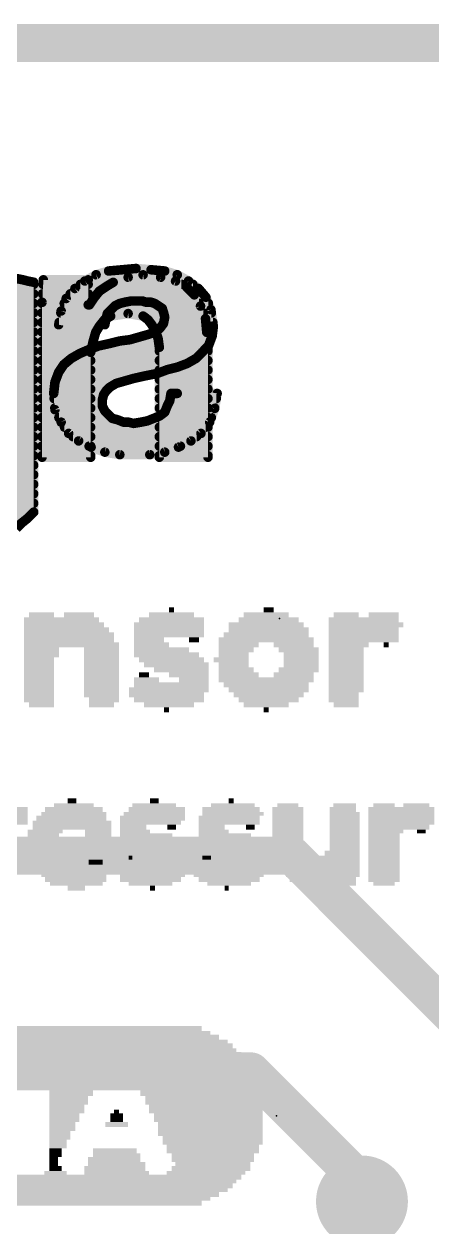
# Model space of a CAD drawing. Extents: x -34 to 73, y -22 to 26.
# Drawn here: x 16.44 to 19.71, y 15.93 to 25.55 of the extents above; entities that cross this region are included whole.
import ezdxf

# ---------------------------------------------------------------- set-up
doc = ezdxf.new("R2010")
doc.units = 0
for name, color, linetype in [('1', 12, 'CONTINUOUS'), ('16', 132, 'CONTINUOUS'), ('18', 110, 'CONTINUOUS'), ('20', 31, 'CONTINUOUS'), ('21', 41, 'CONTINUOUS'), ('22', 40, 'CONTINUOUS'), ('24', 53, 'CONTINUOUS')]:
    doc.layers.add(name, color=color, linetype=linetype)

# ---------------------------------------------------------------- blocks, each defined once
blk = doc.blocks.new('RECT')
blk.add_solid([(-0.5, -0.5), (0.5, -0.5), (-0.5, 0.5), (0.5, 0.5)])
blk = doc.blocks.new('ROUNDV')
at = {"const_width": 0.5}
blk.add_lwpolyline([(0, -0.25, 1), (0, 0.25, 1), (0, -0.25)], format="xyb", dxfattribs=at)

msp = doc.modelspace()

# ---------------------------------------------------------------- linework, layer by layer
at = {"layer": '1', "const_width": 0.3048}
for points in [[(25.4, 25.4), (0, 25.4)], [(19.1516, 14.3963), (19.1516, 16.129)]]:
    msp.add_lwpolyline(points, dxfattribs=at)
at = {"layer": '1', "const_width": 0.1524}
msp.add_lwpolyline([(19.2278, 16.129, 1), (19.0754, 16.129)], format="xyb", dxfattribs=at)
at = {"layer": '16', "const_width": 0.3048}
for points in [[(0, 25.4), (25.4, 25.4)], [(18.5928, 18.8976), (12.1158, 18.8976)], [(20.6375, 16.8529), (18.5928, 18.8976)], [(18.2626, 17.1704), (14.6812, 17.1704)], [(19.1516, 16.2814), (18.2626, 17.1704)], [(19.1516, 16.129), (19.1516, 16.2814)]]:
    msp.add_lwpolyline(points, dxfattribs=at)
at = {"layer": '16', "const_width": 0.1524}
for points in [[(18.6467, 18.9515, 1), (18.5389, 18.8437)], [(18.5928, 18.8214, 1), (18.5928, 18.9738)], [(18.3165, 17.2243, 1), (18.2087, 17.1165)], [(18.2626, 17.0942, 1), (18.2626, 17.2466)], [(19.2278, 16.2814, 1), (19.0754, 16.2814)], [(19.0977, 16.2275, 1), (19.2055, 16.3353)], [(19.0754, 16.129, 1), (19.2278, 16.129)]]:
    msp.add_lwpolyline(points, format="xyb", dxfattribs=at)
at = {"layer": '20', "const_width": 0.2032}
msp.add_lwpolyline([(0, 25.4), (25.4, 25.4)], dxfattribs=at)
at = {"layer": '21', "const_width": 0.0762}
for points in [[(16.5878, 23.3255), (16.5978, 23.5054)], [(16.5958, 23.4696), (16.9578, 23.4696)], [(16.5978, 23.5054), (16.9578, 23.5054)], [(16.9578, 23.5054), (16.9578, 23.3055)], [(17.0478, 23.4154), (17.1078, 23.4555)], [(17.1078, 23.4555), (17.1578, 23.4855)], [(17.1314, 23.4696), (17.7043, 23.4696)], [(17.1578, 23.4855), (17.2778, 23.5255)], [(17.2778, 23.5255), (17.3978, 23.5455)], [(17.3978, 23.5455), (17.5378, 23.5255)], [(17.5378, 23.5255), (17.6578, 23.4955)], [(17.6578, 23.4955), (17.7478, 23.4455)], [(16.5916, 23.3934), (16.9578, 23.3934)], [(16.9678, 23.3055), (17.0078, 23.3655)], [(17.0078, 23.3655), (17.0478, 23.4154)], [(17.0302, 23.3934), (17.7998, 23.3934)], [(17.7478, 23.4455), (17.8078, 23.3855)], [(17.8078, 23.3855), (17.8578, 23.2955)], [(16.5878, 22.0855), (16.5878, 23.3255)], [(16.5878, 23.3172), (16.9578, 23.3172)], [(16.9578, 23.3055), (16.9678, 23.3055)], [(16.9756, 23.3172), (17.8457, 23.3172)], [(17.8578, 23.2955), (17.8978, 23.1955)], [(16.5878, 23.241), (17.8796, 23.241)], [(16.5878, 23.1648), (17.0713, 23.1648)], [(17.0878, 23.1854), (17.0478, 23.1355)], [(17.1378, 23.2155), (17.0878, 23.1854)], [(17.2778, 23.2355), (17.1378, 23.2155)], [(17.3978, 23.2155), (17.2778, 23.2355)], [(17.4378, 23.1854), (17.3978, 23.2155)], [(17.4678, 23.1455), (17.4378, 23.1854)], [(17.4533, 23.1648), (17.9006, 23.1648)], [(17.8978, 23.1955), (17.9078, 23.0855)], [(16.5878, 23.0886), (17.0197, 23.0886)], [(17.0178, 23.0855), (16.9978, 23.0155)], [(17.0478, 23.1355), (17.0178, 23.0855)], [(17.4978, 23.0954), (17.4678, 23.1455)], [(17.5178, 23.0355), (17.4978, 23.0954)], [(17.5001, 23.0886), (17.9075, 23.0886)], [(17.9078, 23.0855), (17.9178, 22.9555)], [(16.5878, 23.0124), (16.9971, 23.0124)], [(16.9978, 23.0155), (16.9778, 22.9255)], [(17.5278, 22.9655), (17.5178, 23.0355)], [(17.5211, 23.0124), (17.9134, 23.0124)], [(16.5878, 22.9362), (16.9802, 22.9362)], [(16.9778, 22.9255), (16.9778, 22.0855)], [(17.5278, 22.0855), (17.5278, 22.9655)], [(17.5278, 22.9362), (17.9178, 22.9362)], [(17.9178, 22.9555), (17.9178, 22.0855)], [(16.5878, 22.86), (16.9778, 22.86)], [(16.5878, 22.7838), (16.9778, 22.7838)], [(17.5278, 22.86), (17.9178, 22.86)], [(17.5278, 22.7838), (17.9178, 22.7838)], [(16.5878, 22.7076), (16.9778, 22.7076)], [(17.5278, 22.7076), (17.9178, 22.7076)], [(16.5878, 22.6314), (16.9778, 22.6314)], [(17.5278, 22.6314), (17.9178, 22.6314)], [(16.5878, 22.5552), (16.9778, 22.5552)], [(17.5278, 22.5552), (17.9178, 22.5552)], [(16.5878, 22.479), (16.9778, 22.479)], [(16.5878, 22.4028), (16.9778, 22.4028)], [(17.5278, 22.479), (17.9178, 22.479)], [(17.5278, 22.4028), (17.9178, 22.4028)], [(16.5878, 22.3266), (16.9778, 22.3266)], [(17.5278, 22.3266), (17.9178, 22.3266)], [(16.5878, 22.2504), (16.9778, 22.2504)], [(17.5278, 22.2504), (17.9178, 22.2504)], [(16.5878, 22.1742), (16.9778, 22.1742)], [(17.5278, 22.1742), (17.9178, 22.1742)], [(16.5878, 22.098), (16.9778, 22.098)], [(16.9778, 22.0855), (16.5878, 22.0855)], [(17.5278, 22.098), (17.9178, 22.098)], [(17.9178, 22.0855), (17.5278, 22.0855)]]:
    msp.add_lwpolyline(points, dxfattribs=at)
at = {"layer": '21', "const_width": 0.0381}
for points in [[(16.5958, 23.4886, 1), (16.5958, 23.4505)], [(16.5978, 23.5245, 1), (16.5978, 23.4864)], [(16.6168, 23.5044, 1), (16.5788, 23.5065)], [(16.9769, 23.5054, 1), (16.9388, 23.5054)], [(16.9578, 23.4864, 1), (16.9578, 23.5245)], [(16.9578, 23.4505, 1), (16.9578, 23.4886)], [(17.098, 23.4718, 1), (17.1176, 23.4391)], [(17.1184, 23.4396, 1), (17.0972, 23.4713)], [(17.1314, 23.4886, 1), (17.1314, 23.4505)], [(17.1518, 23.5035, 1), (17.1638, 23.4674)], [(17.1676, 23.4691, 1), (17.148, 23.5018)], [(17.2747, 23.5442, 1), (17.2809, 23.5067)], [(17.2838, 23.5074, 1), (17.2718, 23.5435)], [(17.4005, 23.5643, 1), (17.3951, 23.5266)], [(17.4009, 23.5267, 1), (17.3947, 23.5642)], [(17.5424, 23.5439, 1), (17.5332, 23.507)], [(17.5351, 23.5066, 1), (17.5405, 23.5443)], [(17.6671, 23.5121, 1), (17.6485, 23.4788)], [(17.6532, 23.477, 1), (17.6624, 23.5139)], [(17.7043, 23.4505, 1), (17.7043, 23.4886)], [(16.5916, 23.4124, 1), (16.5916, 23.3743)], [(16.9578, 23.3743, 1), (16.9578, 23.4124)], [(16.9929, 23.3774, 1), (17.0227, 23.3535)], [(17.0237, 23.3549, 1), (16.9919, 23.376)], [(17.0302, 23.4124, 1), (17.0302, 23.3743)], [(17.0372, 23.4313, 1), (17.0584, 23.3996)], [(17.0627, 23.4035, 1), (17.0329, 23.4274)], [(17.7613, 23.4589, 1), (17.7343, 23.432)], [(17.7385, 23.4288, 1), (17.7571, 23.4621)], [(17.8245, 23.3947, 1), (17.7911, 23.3762)], [(17.7943, 23.372, 1), (17.8213, 23.3989)], [(17.7998, 23.3743, 1), (17.7998, 23.4124)], [(16.6069, 23.3255, 1), (16.5688, 23.3255)], [(16.5878, 23.3362, 1), (16.5878, 23.2981)], [(16.5688, 23.3265, 1), (16.6068, 23.3244)], [(16.9578, 23.3245, 1), (16.9578, 23.2864)], [(16.9388, 23.3055, 1), (16.9769, 23.3055)], [(16.9519, 23.316, 1), (16.9837, 23.2949)], [(16.9756, 23.3362, 1), (16.9756, 23.2981)], [(16.9578, 23.2981, 1), (16.9578, 23.3362)], [(16.9678, 23.2864, 1), (16.9678, 23.3245)], [(17.8755, 23.3025, 1), (17.8401, 23.2884)], [(17.8411, 23.2862, 1), (17.8745, 23.3047)], [(17.8457, 23.2981, 1), (17.8457, 23.3362)], [(16.5878, 23.26, 1), (16.5878, 23.2219)], [(16.5878, 23.1838, 1), (16.5878, 23.1457)], [(17.078, 23.2018, 1), (17.0976, 23.1691)], [(17.0713, 23.1457, 1), (17.0713, 23.1838)], [(17.1027, 23.1735, 1), (17.0729, 23.1974)], [(17.1351, 23.2343, 1), (17.1405, 23.1966)], [(17.1476, 23.1991, 1), (17.128, 23.2318)], [(17.2809, 23.2542, 1), (17.2747, 23.2167)], [(17.2805, 23.2166, 1), (17.2751, 23.2543)], [(17.4092, 23.2307, 1), (17.3864, 23.2002)], [(17.3947, 23.1967, 1), (17.4009, 23.2342)], [(17.453, 23.1969, 1), (17.4226, 23.174)], [(17.4264, 23.1702, 1), (17.4492, 23.2007)], [(17.4533, 23.1838, 1), (17.4533, 23.1457)], [(17.9168, 23.1972, 1), (17.8788, 23.1937)], [(17.8796, 23.2219, 1), (17.8796, 23.26)], [(17.8801, 23.1884, 1), (17.9155, 23.2025)], [(17.9006, 23.1457, 1), (17.9006, 23.1838)], [(16.5878, 23.1076, 1), (16.5878, 23.0695)], [(17.0015, 23.0953, 1), (17.0341, 23.0756)], [(17.0361, 23.0802, 1), (16.9995, 23.0907)], [(17.0197, 23.0695, 1), (17.0197, 23.1076)], [(17.0329, 23.1474, 1), (17.0627, 23.1235)], [(17.0641, 23.1256, 1), (17.0315, 23.1453)], [(17.4841, 23.1553, 1), (17.4515, 23.1356)], [(17.4526, 23.134, 1), (17.483, 23.1569)], [(17.5159, 23.1015, 1), (17.4797, 23.0894)], [(17.5001, 23.1076, 1), (17.5001, 23.0695)], [(17.4815, 23.0856, 1), (17.5141, 23.1053)], [(17.9268, 23.0869, 1), (17.8888, 23.084)], [(17.8888, 23.0837, 1), (17.9268, 23.0872)], [(17.9075, 23.0695, 1), (17.9075, 23.1076)], [(16.5878, 23.0314, 1), (16.5878, 22.9933)], [(16.9795, 23.0207, 1), (17.0161, 23.0102)], [(17.0164, 23.0113, 1), (16.9792, 23.0196)], [(16.9971, 22.9933, 1), (16.9971, 23.0314)], [(17.5367, 23.0381, 1), (17.4989, 23.0328)], [(17.4997, 23.0294, 1), (17.5359, 23.0415)], [(17.5211, 23.0314, 1), (17.5211, 22.9933)], [(17.9134, 22.9933, 1), (17.9134, 23.0314)], [(16.5878, 22.9552, 1), (16.5878, 22.9171)], [(16.9592, 22.9296, 1), (16.9964, 22.9213)], [(16.9969, 22.9255, 1), (16.9588, 22.9255)], [(16.9802, 22.9171, 1), (16.9802, 22.9552)], [(17.5468, 22.9655, 1), (17.5087, 22.9655)], [(17.5278, 22.9552, 1), (17.5278, 22.9171)], [(17.5089, 22.9628, 1), (17.5467, 22.9681)], [(17.9368, 22.9555, 1), (17.8987, 22.9555)], [(17.8988, 22.954, 1), (17.9368, 22.9569)], [(17.9178, 22.9171, 1), (17.9178, 22.9552)], [(16.5878, 22.879, 1), (16.5878, 22.8409)], [(16.5878, 22.8028, 1), (16.5878, 22.7647)], [(16.9778, 22.8409, 1), (16.9778, 22.879)], [(16.9778, 22.7647, 1), (16.9778, 22.8028)], [(17.5278, 22.879, 1), (17.5278, 22.8409)], [(17.5278, 22.8028, 1), (17.5278, 22.7647)], [(17.9178, 22.8409, 1), (17.9178, 22.879)], [(17.9178, 22.7647, 1), (17.9178, 22.8028)], [(16.5878, 22.7266, 1), (16.5878, 22.6885)], [(16.9778, 22.6885, 1), (16.9778, 22.7266)], [(17.5278, 22.7266, 1), (17.5278, 22.6885)], [(17.9178, 22.6885, 1), (17.9178, 22.7266)], [(16.5878, 22.6505, 1), (16.5878, 22.6124)], [(16.9778, 22.6124, 1), (16.9778, 22.6505)], [(17.5278, 22.6505, 1), (17.5278, 22.6124)], [(17.9178, 22.6124, 1), (17.9178, 22.6505)], [(16.5878, 22.5743, 1), (16.5878, 22.5362)], [(16.9778, 22.5362, 1), (16.9778, 22.5743)], [(17.5278, 22.5743, 1), (17.5278, 22.5362)], [(17.9178, 22.5362, 1), (17.9178, 22.5743)], [(16.5878, 22.4981, 1), (16.5878, 22.46)], [(16.5878, 22.4219, 1), (16.5878, 22.3838)], [(16.9778, 22.46, 1), (16.9778, 22.4981)], [(16.9778, 22.3838, 1), (16.9778, 22.4219)], [(17.5278, 22.4981, 1), (17.5278, 22.46)], [(17.5278, 22.4219, 1), (17.5278, 22.3838)], [(17.9178, 22.46, 1), (17.9178, 22.4981)], [(17.9178, 22.3838, 1), (17.9178, 22.4219)], [(16.5878, 22.3457, 1), (16.5878, 22.3076)], [(16.9778, 22.3076, 1), (16.9778, 22.3457)], [(17.5278, 22.3457, 1), (17.5278, 22.3076)], [(17.9178, 22.3076, 1), (17.9178, 22.3457)], [(16.5878, 22.2695, 1), (16.5878, 22.2314)], [(16.9778, 22.2314, 1), (16.9778, 22.2695)], [(17.5278, 22.2695, 1), (17.5278, 22.2314)], [(17.9178, 22.2314, 1), (17.9178, 22.2695)], [(16.5878, 22.1933, 1), (16.5878, 22.1552)], [(16.9778, 22.1552, 1), (16.9778, 22.1933)], [(17.5278, 22.1933, 1), (17.5278, 22.1552)], [(17.9178, 22.1552, 1), (17.9178, 22.1933)], [(16.5878, 22.1171, 1), (16.5878, 22.079)], [(16.5878, 22.1045, 1), (16.5878, 22.0664)], [(16.5688, 22.0855, 1), (16.6069, 22.0855)], [(16.9588, 22.0855, 1), (16.9969, 22.0855)], [(16.9778, 22.079, 1), (16.9778, 22.1171)], [(16.9778, 22.0664, 1), (16.9778, 22.1045)], [(17.5278, 22.1171, 1), (17.5278, 22.079)], [(17.5278, 22.1045, 1), (17.5278, 22.0664)], [(17.5087, 22.0855, 1), (17.5468, 22.0855)], [(17.8987, 22.0855, 1), (17.9368, 22.0855)], [(17.9178, 22.079, 1), (17.9178, 22.1171)], [(17.9178, 22.0664, 1), (17.9178, 22.1045)]]:
    msp.add_lwpolyline(points, format="xyb", dxfattribs=at)
at = {"layer": '22', "const_width": 0.0762}
for points in [[(17.1212, 23.5763), (17.0212, 23.5463)], [(17.2312, 23.5862), (17.1212, 23.5763)], [(17.3412, 23.5963), (17.2312, 23.5862)], [(17.4612, 23.5862), (17.3412, 23.5963)], [(17.5712, 23.5763), (17.4612, 23.5862)], [(17.6712, 23.5463), (17.5712, 23.5763)], [(16.1512, 23.4696), (16.5212, 23.4696)], [(16.4312, 23.5063), (16.3812, 23.5162)], [(16.4712, 23.4962), (16.4312, 23.5063)], [(16.5212, 23.4863), (16.4712, 23.4962)], [(16.5212, 21.6463), (16.5212, 23.4863)], [(16.9312, 23.4962), (16.8512, 23.4363)], [(16.8957, 23.4696), (17.7967, 23.4696)], [(17.0212, 23.5463), (16.9312, 23.4962)], [(17.0204, 23.5458), (17.672, 23.5458)], [(17.7612, 23.4962), (17.6712, 23.5463)], [(17.8412, 23.4363), (17.7612, 23.4962)], [(16.1512, 23.3934), (16.5212, 23.3934)], [(16.7812, 23.3563), (16.7412, 23.2563)], [(16.8512, 23.4363), (16.7812, 23.3563)], [(16.8137, 23.3934), (17.8779, 23.3934)], [(17.9012, 23.3663), (17.8412, 23.4363)], [(17.9412, 23.2662), (17.9012, 23.3663)], [(15.2126, 23.3172), (16.5212, 23.3172)], [(16.7656, 23.3172), (17.215, 23.3172)], [(17.1112, 23.2363), (17.1412, 23.2662)], [(17.1412, 23.2662), (17.1712, 23.2963)], [(17.1712, 23.2963), (17.2112, 23.3163)], [(17.2112, 23.3163), (17.2512, 23.3263)], [(17.2512, 23.3263), (17.3012, 23.3362)], [(17.3012, 23.3362), (17.3912, 23.3362)], [(17.3912, 23.3362), (17.4212, 23.3263)], [(17.4212, 23.3263), (17.4612, 23.3263)], [(17.4612, 23.3263), (17.4912, 23.3163)], [(17.4884, 23.3172), (17.9208, 23.3172)], [(17.4912, 23.3163), (17.5212, 23.2963)], [(17.5212, 23.2963), (17.5512, 23.2763)], [(17.5512, 23.2763), (17.5612, 23.2462)], [(17.9612, 23.1363), (17.9412, 23.2662)], [(15.9941, 23.241), (16.5212, 23.241)], [(16.0741, 23.1648), (16.5212, 23.1648)], [(16.7412, 23.2563), (16.7212, 23.1463)], [(16.7246, 23.1648), (17.0949, 23.1648)], [(16.7384, 23.241), (17.116, 23.241)], [(17.0912, 23.1463), (17.1012, 23.1963)], [(17.1012, 23.1963), (17.1112, 23.2363)], [(17.5612, 23.2462), (17.5712, 23.2063)], [(17.5712, 23.2063), (17.5612, 23.1563)], [(17.5625, 23.241), (17.9451, 23.241)], [(17.5629, 23.1648), (17.9568, 23.1648)], [(16.1102, 23.0886), (16.5212, 23.0886)], [(16.7212, 23.1463), (17.0912, 23.1463)], [(17.4312, 23.0663), (17.3612, 23.0463)], [(17.4912, 23.0862), (17.4312, 23.0663)], [(17.5312, 23.1163), (17.4912, 23.0862)], [(17.4943, 23.0886), (17.9552, 23.0886)], [(17.5612, 23.1563), (17.5312, 23.1163)], [(17.9512, 23.0563), (17.9612, 23.1363)], [(16.1297, 23.0124), (16.5212, 23.0124)], [(17.0412, 22.9763), (16.9612, 22.9463)], [(17.1312, 22.9962), (17.0412, 22.9763)], [(17.2112, 23.0162), (17.1312, 22.9962)], [(17.1958, 23.0124), (17.9348, 23.0124)], [(17.2912, 23.0263), (17.2112, 23.0162)], [(17.3612, 23.0463), (17.2912, 23.0263)], [(17.8712, 22.9262), (17.9212, 22.9763)], [(17.9212, 22.9763), (17.9512, 23.0563)], [(16.1487, 22.9362), (16.5212, 22.9362)], [(16.8212, 22.8763), (16.7612, 22.8263)], [(16.8912, 22.9163), (16.8212, 22.8763)], [(16.9612, 22.9463), (16.8912, 22.9163)], [(16.9378, 22.9362), (17.8812, 22.9362)], [(17.7512, 22.8362), (17.8212, 22.8763)], [(17.8212, 22.8763), (17.8712, 22.9262)], [(16.1512, 22.86), (16.5212, 22.86)], [(16.1512, 22.7838), (16.5212, 22.7838)], [(16.7612, 22.8263), (16.7212, 22.7662)], [(16.7329, 22.7838), (17.5847, 22.7838)], [(16.8017, 22.86), (17.7928, 22.86)], [(17.5112, 22.7563), (17.5912, 22.7863)], [(17.5912, 22.7863), (17.6712, 22.8063)], [(17.6712, 22.8063), (17.7512, 22.8362)], [(16.139, 22.7076), (16.5212, 22.7076)], [(16.6912, 22.6863), (16.6812, 22.5963)], [(16.7212, 22.7662), (16.6912, 22.6863)], [(16.6992, 22.7076), (17.2909, 22.7076)], [(17.1812, 22.6762), (17.2512, 22.6963)], [(17.2512, 22.6963), (17.3212, 22.7163)], [(17.3212, 22.7163), (17.4112, 22.7363)], [(17.4112, 22.7363), (17.5112, 22.7563)], [(16.12, 22.6314), (16.5212, 22.6314)], [(16.6812, 22.5963), (16.6912, 22.4663)], [(16.6851, 22.6314), (17.1164, 22.6314)], [(17.0712, 22.5463), (17.0812, 22.5862)], [(17.0812, 22.5862), (17.1012, 22.6163)], [(17.1012, 22.6163), (17.1312, 22.6463)], [(17.1312, 22.6463), (17.1812, 22.6762)], [(17.6212, 22.5963), (17.6112, 22.5363)], [(17.6712, 22.5963), (17.6212, 22.5963)], [(17.9912, 22.5963), (17.6712, 22.5963)], [(17.9712, 22.4763), (17.9912, 22.5963)], [(16.0838, 22.5552), (16.5212, 22.5552)], [(16.6844, 22.5552), (17.0734, 22.5552)], [(17.0712, 22.4962), (17.0712, 22.5463)], [(17.0912, 22.4563), (17.0712, 22.4962)], [(17.5912, 22.4962), (17.5712, 22.4463)], [(17.6112, 22.5363), (17.5912, 22.4962)], [(17.6144, 22.5552), (17.9844, 22.5552)], [(15.8702, 22.4028), (16.5212, 22.4028)], [(16.033, 22.479), (16.5212, 22.479)], [(16.6902, 22.479), (17.0798, 22.479)], [(16.6912, 22.4663), (16.7412, 22.3663)], [(16.7229, 22.4028), (17.1447, 22.4028)], [(17.1212, 22.4262), (17.0912, 22.4563)], [(17.1512, 22.3963), (17.1212, 22.4262)], [(17.1912, 22.3863), (17.1512, 22.3963)], [(17.4812, 22.3963), (17.4312, 22.3763)], [(17.5312, 22.4163), (17.4812, 22.3963)], [(17.4976, 22.4028), (17.9445, 22.4028)], [(17.5712, 22.4463), (17.5312, 22.4163)], [(17.5843, 22.479), (17.9717, 22.479)], [(17.9312, 22.3663), (17.9712, 22.4763)], [(15.241, 22.3266), (16.5212, 22.3266)], [(16.7412, 22.3663), (16.8012, 22.2763)], [(16.7676, 22.3266), (17.9004, 22.3266)], [(17.2412, 22.3663), (17.1912, 22.3863)], [(17.2812, 22.3663), (17.2412, 22.3663)], [(17.3212, 22.3563), (17.2812, 22.3663)], [(17.3812, 22.3663), (17.3212, 22.3563)], [(17.4312, 22.3763), (17.3812, 22.3663)], [(17.8612, 22.2763), (17.9312, 22.3663)], [(16.1312, 22.2504), (16.5212, 22.2504)], [(16.8012, 22.2763), (16.8812, 22.2163)], [(16.8357, 22.2504), (17.8267, 22.2504)], [(16.8812, 22.2163), (16.9812, 22.1663)], [(17.6812, 22.1663), (17.7812, 22.2163)], [(17.7812, 22.2163), (17.8612, 22.2763)], [(16.1312, 22.1742), (16.5212, 22.1742)], [(16.9653, 22.1742), (17.6971, 22.1742)], [(16.9812, 22.1663), (17.0912, 22.1263)], [(17.0912, 22.1263), (17.2112, 22.1062)], [(17.2112, 22.1062), (17.4512, 22.1062)], [(17.4512, 22.1062), (17.5712, 22.1263)], [(17.5712, 22.1263), (17.6812, 22.1663)], [(16.1312, 22.098), (16.5212, 22.098)], [(16.1312, 22.0218), (16.5212, 22.0218)], [(16.1312, 21.9456), (16.5212, 21.9456)], [(16.1312, 21.8694), (16.5212, 21.8694)], [(16.1312, 21.7932), (16.5212, 21.7932)], [(16.1312, 21.717), (16.5212, 21.717)], [(16.1312, 21.6408), (16.5158, 21.6408)], [(16.4712, 21.5963), (16.5212, 21.6463)], [(16.1312, 21.5646), (16.4316, 21.5646)], [(16.3812, 21.5162), (16.4212, 21.5563)], [(16.4212, 21.5563), (16.4712, 21.5963)]]:
    msp.add_lwpolyline(points, dxfattribs=at)
at = {"layer": '22', "const_width": 0.0381}
for points in [[(17.1195, 23.5952, 1), (17.1229, 23.5573)], [(17.1267, 23.558, 1), (17.1157, 23.5945)], [(17.2295, 23.6052, 1), (17.2329, 23.5673)], [(17.2329, 23.5673, 1), (17.2295, 23.6052)], [(17.3428, 23.6152, 1), (17.3396, 23.5773)], [(17.3429, 23.5773, 1), (17.3395, 23.6152)], [(17.4629, 23.6052, 1), (17.4595, 23.5673)], [(17.4596, 23.5673, 1), (17.4628, 23.6052)], [(17.5767, 23.5945, 1), (17.5657, 23.558)], [(17.5695, 23.5573, 1), (17.5729, 23.5952)], [(16.4358, 23.5247, 1), (16.4266, 23.4878)], [(16.4275, 23.4876, 1), (16.4349, 23.5249)], [(16.4749, 23.5149, 1), (16.4675, 23.4776)], [(16.4666, 23.4778, 1), (16.4758, 23.5147)], [(16.5403, 23.4863, 1), (16.5022, 23.4863)], [(16.5175, 23.4676, 1), (16.5249, 23.5049)], [(16.5212, 23.4505, 1), (16.5212, 23.4886)], [(16.8957, 23.4886, 1), (16.8957, 23.4505)], [(16.9219, 23.5129, 1), (16.9405, 23.4796)], [(16.9426, 23.481, 1), (16.9198, 23.5115)], [(17.0204, 23.5648, 1), (17.0204, 23.5267)], [(17.0157, 23.5645, 1), (17.0267, 23.528)], [(17.0305, 23.5296, 1), (17.0119, 23.5629)], [(17.6805, 23.5629, 1), (17.6619, 23.5296)], [(17.6657, 23.528, 1), (17.6767, 23.5645)], [(17.672, 23.5267, 1), (17.672, 23.5648)], [(17.7726, 23.5115, 1), (17.7498, 23.481)], [(17.7519, 23.4796, 1), (17.7705, 23.5129)], [(17.7967, 23.4505, 1), (17.7967, 23.4886)], [(16.5212, 23.3743, 1), (16.5212, 23.4124)], [(16.7989, 23.3492, 1), (16.7635, 23.3633)], [(16.8137, 23.4124, 1), (16.8137, 23.3743)], [(16.8398, 23.4515, 1), (16.8626, 23.421)], [(16.8655, 23.4237, 1), (16.8369, 23.4488)], [(17.8557, 23.4486, 1), (17.8267, 23.4239)], [(17.8298, 23.421, 1), (17.8526, 23.4515)], [(17.8779, 23.3743, 1), (17.8779, 23.4124)], [(17.9189, 23.3733, 1), (17.8835, 23.3592)], [(17.8867, 23.3539, 1), (17.9157, 23.3786)], [(16.5212, 23.2981, 1), (16.5212, 23.3362)], [(16.7656, 23.3362, 1), (16.7656, 23.2981)], [(16.7669, 23.3688, 1), (16.7955, 23.3437)], [(17.1277, 23.2797, 1), (17.1547, 23.2528)], [(17.1547, 23.2528, 1), (17.1277, 23.2797)], [(17.1627, 23.3133, 1), (17.1797, 23.2792)], [(17.1847, 23.2828, 1), (17.1577, 23.3097)], [(17.2066, 23.3347, 1), (17.2158, 23.2978)], [(17.2197, 23.2992, 1), (17.2027, 23.3333)], [(17.215, 23.2981, 1), (17.215, 23.3362)], [(17.2475, 23.3449, 1), (17.2549, 23.3076)], [(17.2558, 23.3078, 1), (17.2466, 23.3447)], [(17.3012, 23.3553, 1), (17.3012, 23.3172)], [(17.3049, 23.3176, 1), (17.2975, 23.3549)], [(17.3972, 23.3543, 1), (17.3852, 23.3182)], [(17.3912, 23.3172, 1), (17.3912, 23.3553)], [(17.4212, 23.3453, 1), (17.4212, 23.3072)], [(17.4152, 23.3082, 1), (17.4272, 23.3443)], [(17.4672, 23.3443, 1), (17.4552, 23.3082)], [(17.4612, 23.3072, 1), (17.4612, 23.3453)], [(17.4884, 23.3362, 1), (17.4884, 23.2981)], [(17.5018, 23.3321, 1), (17.4806, 23.3004)], [(17.4852, 23.2982, 1), (17.4972, 23.3343)], [(17.5318, 23.3121, 1), (17.5106, 23.2804)], [(17.5106, 23.2804, 1), (17.5318, 23.3121)], [(17.5693, 23.2823, 1), (17.5331, 23.2702)], [(17.5406, 23.2604, 1), (17.5618, 23.2921)], [(17.9208, 23.2981, 1), (17.9208, 23.3362)], [(17.96, 23.2691, 1), (17.9224, 23.2634)], [(16.5212, 23.2219, 1), (16.5212, 23.26)], [(16.5212, 23.1457, 1), (16.5212, 23.1838)], [(16.7246, 23.1838, 1), (16.7246, 23.1457)], [(16.7384, 23.26, 1), (16.7384, 23.2219)], [(16.7235, 23.2633, 1), (16.7589, 23.2492)], [(16.7599, 23.2528, 1), (16.7225, 23.2597)], [(17.0827, 23.2009, 1), (17.1197, 23.1916)], [(17.1199, 23.1925, 1), (17.0825, 23.2)], [(17.0977, 23.2497, 1), (17.1247, 23.2228)], [(17.1297, 23.2316, 1), (17.0927, 23.2409)], [(17.0949, 23.1457, 1), (17.0949, 23.1838)], [(17.116, 23.2219, 1), (17.116, 23.26)], [(17.5797, 23.2509, 1), (17.5427, 23.2416)], [(17.5431, 23.2402, 1), (17.5793, 23.2523)], [(17.5625, 23.26, 1), (17.5625, 23.2219)], [(17.5629, 23.1838, 1), (17.5629, 23.1457)], [(17.5899, 23.2025, 1), (17.5525, 23.21)], [(17.5527, 23.2016, 1), (17.5897, 23.2109)], [(17.9235, 23.2592, 1), (17.9589, 23.2733)], [(17.9451, 23.2219, 1), (17.9451, 23.26)], [(17.9568, 23.1457, 1), (17.9568, 23.1838)], [(16.5212, 23.0695, 1), (16.5212, 23.1076)], [(16.7212, 23.1653, 1), (16.7212, 23.1272)], [(16.7025, 23.1497, 1), (16.7399, 23.1428)], [(17.0725, 23.15, 1), (17.1099, 23.1425)], [(17.0912, 23.1272, 1), (17.0912, 23.1653)], [(17.4364, 23.0479, 1), (17.426, 23.0846)], [(17.4798, 23.1015, 1), (17.5026, 23.071)], [(17.4943, 23.1076, 1), (17.4943, 23.0695)], [(17.4972, 23.0682, 1), (17.4852, 23.1043)], [(17.516, 23.1277, 1), (17.5464, 23.1048)], [(17.5426, 23.101, 1), (17.5198, 23.1315)], [(17.5425, 23.16, 1), (17.5799, 23.1525)], [(17.5764, 23.1448, 1), (17.546, 23.1677)], [(17.9801, 23.1339, 1), (17.9423, 23.1386)], [(17.9424, 23.1334, 1), (17.98, 23.1391)], [(17.9552, 23.0695, 1), (17.9552, 23.1076)], [(16.5212, 22.9933, 1), (16.5212, 23.0314)], [(17.0371, 22.9948, 1), (17.0453, 22.9577)], [(17.0479, 22.9584, 1), (17.0345, 22.9941)], [(17.1266, 23.0147, 1), (17.1358, 22.9778)], [(17.1353, 22.9777, 1), (17.1271, 23.0148)], [(17.1958, 23.0314, 1), (17.1958, 22.9933)], [(17.2088, 23.0352, 1), (17.2136, 22.9973)], [(17.2158, 22.9978, 1), (17.2066, 23.0347)], [(17.286, 23.0446, 1), (17.2964, 23.0079)], [(17.2936, 23.0073, 1), (17.2888, 23.0452)], [(17.356, 23.0646, 1), (17.3664, 23.0279)], [(17.3664, 23.0279, 1), (17.356, 23.0646)], [(17.4252, 23.0843, 1), (17.4372, 23.0482)], [(17.9347, 22.9628, 1), (17.9077, 22.9897)], [(17.9323, 23.0586, 1), (17.9701, 23.0539)], [(17.969, 23.0496, 1), (17.9334, 23.0629)], [(17.9348, 22.9933, 1), (17.9348, 23.0314)], [(16.5212, 22.9171, 1), (16.5212, 22.9552)], [(16.8117, 22.8928, 1), (16.8307, 22.8597)], [(16.8334, 22.8616, 1), (16.809, 22.8909)], [(16.8837, 22.9338, 1), (16.8987, 22.8987)], [(16.9007, 22.8997, 1), (16.8817, 22.9328)], [(16.9378, 22.9552, 1), (16.9378, 22.9171)], [(16.9545, 22.9641, 1), (16.9679, 22.9284)], [(16.9687, 22.9287, 1), (16.9537, 22.9638)], [(17.8307, 22.8597, 1), (17.8117, 22.8928)], [(17.8577, 22.9397, 1), (17.8847, 22.9128)], [(17.8847, 22.9128, 1), (17.8577, 22.9397)], [(17.8812, 22.9171, 1), (17.8812, 22.9552)], [(17.9034, 22.9829, 1), (17.939, 22.9696)], [(16.5212, 22.8409, 1), (16.5212, 22.879)], [(16.5212, 22.7647, 1), (16.5212, 22.8028)], [(16.7329, 22.8028, 1), (16.7329, 22.7647)], [(16.749, 22.8409, 1), (16.7734, 22.8116)], [(16.7771, 22.8157, 1), (16.7453, 22.8368)], [(16.8017, 22.879, 1), (16.8017, 22.8409)], [(17.5866, 22.8047, 1), (17.5958, 22.7678)], [(17.5979, 22.7684, 1), (17.5845, 22.8041)], [(17.5847, 22.7647, 1), (17.5847, 22.8028)], [(17.6645, 22.8241, 1), (17.6779, 22.7884)], [(17.6758, 22.7878, 1), (17.6666, 22.8247)], [(17.7417, 22.8528, 1), (17.7607, 22.8197)], [(17.7579, 22.8184, 1), (17.7445, 22.8541)], [(17.7928, 22.8409, 1), (17.7928, 22.879)], [(17.8077, 22.8897, 1), (17.8347, 22.8628)], [(16.5212, 22.6885, 1), (16.5212, 22.7266)], [(16.7101, 22.6841, 1), (16.6723, 22.6884)], [(16.6992, 22.7266, 1), (16.6992, 22.6885)], [(16.7053, 22.7768, 1), (16.7371, 22.7557)], [(16.739, 22.7596, 1), (16.7034, 22.7729)], [(17.246, 22.7146, 1), (17.2564, 22.6779)], [(17.2564, 22.6779, 1), (17.246, 22.7146)], [(17.2909, 22.6885, 1), (17.2909, 22.7266)], [(17.3171, 22.7348, 1), (17.3253, 22.6977)], [(17.3264, 22.6979, 1), (17.316, 22.7346)], [(17.4075, 22.7549, 1), (17.4149, 22.7176)], [(17.4153, 22.7177, 1), (17.4071, 22.7548)], [(17.5045, 22.7741, 1), (17.5179, 22.7384)], [(17.5149, 22.7376, 1), (17.5075, 22.7749)], [(16.5212, 22.6124, 1), (16.5212, 22.6505)], [(16.7002, 22.5977, 1), (16.6622, 22.5948)], [(16.6851, 22.6505, 1), (16.6851, 22.6124)], [(16.6734, 22.6929, 1), (16.709, 22.6796)], [(17.0997, 22.5816, 1), (17.0627, 22.5909)], [(17.0877, 22.6297, 1), (17.1147, 22.6028)], [(17.1171, 22.6057, 1), (17.0853, 22.6268)], [(17.1214, 22.6626, 1), (17.141, 22.6299)], [(17.1164, 22.6124, 1), (17.1164, 22.6505)], [(17.1447, 22.6328, 1), (17.1177, 22.6597)], [(17.176, 22.6946, 1), (17.1864, 22.6579)], [(17.191, 22.6599, 1), (17.1714, 22.6926)], [(17.6212, 22.6153, 1), (17.6212, 22.5772)], [(17.64, 22.5931, 1), (17.6024, 22.5994)], [(17.6712, 22.6153, 1), (17.6712, 22.5772)], [(17.6712, 22.5772, 1), (17.6712, 22.6153)], [(18.01, 22.5931, 1), (17.9724, 22.5994)], [(17.9912, 22.5772, 1), (17.9912, 22.6153)], [(16.5212, 22.5362, 1), (16.5212, 22.5743)], [(16.6623, 22.5984, 1), (16.7001, 22.5941)], [(16.6844, 22.5743, 1), (16.6844, 22.5362)], [(17.0903, 22.5463, 1), (17.0522, 22.5463)], [(17.0527, 22.5509, 1), (17.0897, 22.5416)], [(17.0882, 22.5048, 1), (17.0542, 22.4877)], [(17.0653, 22.5968, 1), (17.0971, 22.5757)], [(17.0734, 22.5362, 1), (17.0734, 22.5743)], [(17.6089, 22.4892, 1), (17.5735, 22.5033)], [(17.5924, 22.5394, 1), (17.63, 22.5331)], [(17.6282, 22.5277, 1), (17.5942, 22.5448)], [(17.6144, 22.5743, 1), (17.6144, 22.5362)], [(17.9844, 22.5362, 1), (17.9844, 22.5743)], [(16.5212, 22.46, 1), (16.5212, 22.4981)], [(16.5212, 22.3838, 1), (16.5212, 22.4219)], [(16.6902, 22.4981, 1), (16.6902, 22.46)], [(16.7082, 22.4748, 1), (16.6742, 22.4577)], [(16.6722, 22.4648, 1), (16.7102, 22.4677)], [(16.7229, 22.4219, 1), (16.7229, 22.3838)], [(17.0522, 22.4962, 1), (17.0903, 22.4962)], [(17.1047, 22.4697, 1), (17.0777, 22.4428)], [(17.0742, 22.4477, 1), (17.1082, 22.4648)], [(17.0798, 22.46, 1), (17.0798, 22.4981)], [(17.1347, 22.4397, 1), (17.1077, 22.4128)], [(17.1077, 22.4128, 1), (17.1347, 22.4397)], [(17.1558, 22.4147, 1), (17.1466, 22.3778)], [(17.1447, 22.3838, 1), (17.1447, 22.4219)], [(17.4741, 22.4139, 1), (17.4883, 22.3786)], [(17.4883, 22.3786, 1), (17.4741, 22.4139)], [(17.4976, 22.4219, 1), (17.4976, 22.3838)], [(17.5198, 22.4315, 1), (17.5426, 22.401)], [(17.5383, 22.3986, 1), (17.5241, 22.4339)], [(17.5535, 22.4533, 1), (17.5889, 22.4392)], [(17.5826, 22.431, 1), (17.5598, 22.4615)], [(17.5843, 22.4981, 1), (17.5843, 22.46)], [(17.5742, 22.5048, 1), (17.6082, 22.4877)], [(17.9445, 22.3838, 1), (17.9445, 22.4219)], [(17.9524, 22.4794, 1), (17.99, 22.4731)], [(17.9891, 22.4697, 1), (17.9533, 22.4828)], [(17.9717, 22.46, 1), (17.9717, 22.4981)], [(16.5212, 22.3076, 1), (16.5212, 22.3457)], [(16.7571, 22.3768, 1), (16.7253, 22.3557)], [(16.7242, 22.3577, 1), (16.7582, 22.3748)], [(16.7676, 22.3457, 1), (16.7676, 22.3076)], [(17.1377, 22.3828, 1), (17.1647, 22.4097)], [(17.1983, 22.4039, 1), (17.1841, 22.3686)], [(17.1866, 22.3678, 1), (17.1958, 22.4047)], [(17.2412, 22.3853, 1), (17.2412, 22.3472)], [(17.2341, 22.3486, 1), (17.2483, 22.3839)], [(17.2858, 22.3847, 1), (17.2766, 22.3478)], [(17.2812, 22.3472, 1), (17.2812, 22.3853)], [(17.3181, 22.375, 1), (17.3243, 22.3375)], [(17.3166, 22.3378, 1), (17.3258, 22.3747)], [(17.3775, 22.3849, 1), (17.3849, 22.3476)], [(17.3843, 22.3475, 1), (17.3781, 22.385)], [(17.4241, 22.3939, 1), (17.4383, 22.3586)], [(17.4349, 22.3576, 1), (17.4275, 22.3949)], [(17.9004, 22.3076, 1), (17.9004, 22.3457)], [(17.9133, 22.3728, 1), (17.9491, 22.3597)], [(17.9462, 22.3546, 1), (17.9162, 22.3779)], [(16.5212, 22.2314, 1), (16.5212, 22.2695)], [(16.8126, 22.2915, 1), (16.7898, 22.261)], [(16.7853, 22.2657, 1), (16.8171, 22.2868)], [(16.8357, 22.2695, 1), (16.8357, 22.2314)], [(16.8897, 22.2333, 1), (16.8727, 22.1992)], [(16.8698, 22.201, 1), (16.8926, 22.2315)], [(17.7698, 22.2315, 1), (17.7926, 22.201)], [(17.7897, 22.1992, 1), (17.7727, 22.2333)], [(17.8267, 22.2314, 1), (17.8267, 22.2695)], [(17.8462, 22.2879, 1), (17.8762, 22.2646)], [(17.8726, 22.261, 1), (17.8498, 22.2915)], [(16.5212, 22.1552, 1), (16.5212, 22.1933)], [(16.9653, 22.1933, 1), (16.9653, 22.1552)], [(16.9877, 22.1842, 1), (16.9747, 22.1483)], [(16.9727, 22.1492, 1), (16.9897, 22.1833)], [(17.0943, 22.145, 1), (17.0881, 22.1075)], [(17.0847, 22.1083, 1), (17.0977, 22.1442)], [(17.2112, 22.1253, 1), (17.2112, 22.0872)], [(17.2081, 22.0875, 1), (17.2143, 22.125)], [(17.4481, 22.125, 1), (17.4543, 22.0875)], [(17.4512, 22.0872, 1), (17.4512, 22.1253)], [(17.5647, 22.1442, 1), (17.5777, 22.1083)], [(17.5743, 22.1075, 1), (17.5681, 22.145)], [(17.6727, 22.1833, 1), (17.6897, 22.1492)], [(17.6877, 22.1483, 1), (17.6747, 22.1842)], [(17.6971, 22.1552, 1), (17.6971, 22.1933)], [(16.5212, 22.079, 1), (16.5212, 22.1171)], [(16.5212, 22.0028, 1), (16.5212, 22.0409)], [(16.5212, 21.9266, 1), (16.5212, 21.9647)], [(16.5212, 21.8504, 1), (16.5212, 21.8885)], [(16.5212, 21.7742, 1), (16.5212, 21.8123)], [(16.5022, 21.6463, 1), (16.5403, 21.6463)], [(16.5347, 21.6328, 1), (16.5077, 21.6597)], [(16.5158, 21.6218, 1), (16.5158, 21.6599)], [(16.5212, 21.698, 1), (16.5212, 21.7361)], [(16.4093, 21.5711, 1), (16.4331, 21.5414)], [(16.4347, 21.5428, 1), (16.4077, 21.5697)], [(16.4316, 21.5456, 1), (16.4316, 21.5837)], [(16.4577, 21.6097, 1), (16.4847, 21.5828)], [(16.4831, 21.5814, 1), (16.4593, 21.6111)]]:
    msp.add_lwpolyline(points, format="xyb", dxfattribs=at)
at = {"layer": '24'}
for p in [(18.4912, 20.7963), (18.4658, 16.8148)]:
    msp.add_point(p, dxfattribs=at)

# ---------------------------------------------------------------- block references
at = {"layer": '18', "xscale": 0.7366, "yscale": 0.7366}
msp.add_blockref('ROUNDV', (19.1516, 16.129), dxfattribs=at)
msp.add_blockref('ROUNDV', (19.1516, 16.129), dxfattribs=at)
at = {"layer": '21'}
for p, xscale, yscale in [((16.7444, 20.7848), 0.6, 0.04), ((16.5844, 20.8248), 0.2, 0.04), ((16.8844, 20.8248), 0.24, 0.04), ((17.6244, 20.7848), 0.52, 0.04), ((17.6244, 20.8248), 0.36, 0.04), ((17.6244, 20.8648), 0.04, 0.04), ((18.4044, 20.7848), 0.48, 0.04), ((18.3844, 20.8248), 0.36, 0.04), ((18.4044, 20.8648), 0.08, 0.04), ((19.1644, 20.7848), 0.56, 0.04), ((19.0244, 20.8248), 0.2, 0.04), ((19.3244, 20.8248), 0.24, 0.04), ((16.7644, 20.7448), 0.64, 0.04), ((16.7844, 20.7048), 0.68, 0.04), ((17.6044, 20.7448), 0.56, 0.04), ((17.6044, 20.7048), 0.56, 0.04), ((18.3844, 20.7448), 0.6, 0.04), ((18.4044, 20.7048), 0.64, 0.04), ((19.1844, 20.7448), 0.6, 0.04), ((19.1644, 20.7048), 0.56, 0.04), ((16.8044, 20.6648), 0.72, 0.04), ((16.8044, 20.6248), 0.72, 0.04), ((16.8244, 20.5848), 0.76, 0.04), ((17.6044, 20.6648), 0.56, 0.04), ((17.4444, 20.6248), 0.24, 0.04), ((17.4644, 20.5848), 0.28, 0.04), ((17.8044, 20.6248), 0.08, 0.04), ((18.3844, 20.6248), 0.76, 0.04), ((18.1644, 20.5848), 0.32, 0.04), ((18.3844, 20.6648), 0.68, 0.04), ((18.6044, 20.5848), 0.32, 0.04), ((19.1644, 20.6648), 0.56, 0.04), ((19.1644, 20.6248), 0.56, 0.04), ((19.0444, 20.5848), 0.32, 0.04), ((19.3444, 20.5848), 0.04, 0.04), ((16.5844, 20.5448), 0.28, 0.04), ((16.5844, 20.5048), 0.28, 0.04), ((17.0644, 20.5448), 0.28, 0.04), ((17.0644, 20.5048), 0.28, 0.04), ((17.5444, 20.5448), 0.44, 0.04), ((17.5844, 20.5048), 0.52, 0.04), ((18.1444, 20.5448), 0.28, 0.04), ((18.1244, 20.5048), 0.24, 0.04), ((18.6444, 20.5448), 0.32, 0.04), ((18.6644, 20.5048), 0.28, 0.04), ((19.0244, 20.5448), 0.28, 0.04), ((19.0244, 20.5048), 0.28, 0.04), ((16.5644, 20.4648), 0.24, 0.04), ((16.5644, 20.4248), 0.24, 0.04), ((17.0644, 20.4648), 0.28, 0.04), ((17.0644, 20.4248), 0.28, 0.04), ((17.6244, 20.4648), 0.52, 0.04), ((17.6644, 20.4248), 0.52, 0.04), ((18.1044, 20.4648), 0.28, 0.04), ((18.1244, 20.4248), 0.24, 0.04), ((18.6644, 20.4648), 0.28, 0.04), ((18.6644, 20.4248), 0.28, 0.04), ((19.0244, 20.4648), 0.28, 0.04), ((19.0244, 20.4248), 0.28, 0.04), ((16.5644, 20.3848), 0.24, 0.04), ((16.5644, 20.3448), 0.24, 0.04), ((16.5644, 20.3048), 0.24, 0.04), ((17.0644, 20.3848), 0.28, 0.04), ((17.0644, 20.3448), 0.28, 0.04), ((17.0644, 20.3048), 0.28, 0.04), ((17.4244, 20.3048), 0.2, 0.04), ((17.4044, 20.3448), 0.08, 0.04), ((17.7044, 20.3848), 0.44, 0.04), ((17.7644, 20.3448), 0.32, 0.04), ((17.8044, 20.3048), 0.24, 0.04), ((18.1444, 20.3848), 0.28, 0.04), ((18.1644, 20.3448), 0.32, 0.04), ((18.3844, 20.3048), 0.76, 0.04), ((18.6044, 20.3448), 0.32, 0.04), ((18.6444, 20.3848), 0.32, 0.04), ((19.0244, 20.3848), 0.28, 0.04), ((19.0244, 20.3448), 0.28, 0.04), ((19.0244, 20.3048), 0.28, 0.04), ((16.5644, 20.2648), 0.24, 0.04), ((16.5644, 20.2248), 0.24, 0.04), ((17.0644, 20.2648), 0.28, 0.04), ((17.0644, 20.2248), 0.28, 0.04), ((17.6044, 20.2248), 0.64, 0.04), ((17.6244, 20.2648), 0.6, 0.04), ((18.3844, 20.2648), 0.68, 0.04), ((18.4044, 20.2248), 0.64, 0.04), ((19.0244, 20.2648), 0.28, 0.04), ((19.0244, 20.2248), 0.28, 0.04), ((16.5644, 20.1848), 0.24, 0.04), ((16.5644, 20.1448), 0.24, 0.04), ((16.5844, 20.1048), 0.2, 0.04), ((17.0644, 20.1848), 0.28, 0.04), ((17.0844, 20.1448), 0.24, 0.04), ((17.0644, 20.1048), 0.2, 0.04), ((17.5844, 20.1848), 0.6, 0.04), ((17.6044, 20.1448), 0.56, 0.04), ((17.6044, 20.1048), 0.4, 0.04), ((18.4044, 20.1848), 0.56, 0.04), ((18.4044, 20.1448), 0.48, 0.04), ((18.3844, 20.1048), 0.36, 0.04), ((19.0044, 20.1848), 0.24, 0.04), ((19.0044, 20.1448), 0.24, 0.04), ((19.0244, 20.1048), 0.2, 0.04), ((17.5844, 20.0648), 0.04, 0.04), ((18.3844, 20.0648), 0.04, 0.04), ((16.8276, 19.3362), 0.07, 0.04), ((17.4876, 19.3362), 0.07, 0.04), ((18.1026, 19.3362), 0.04, 0.04), ((16.2126, 19.2662), 0.52, 0.04), ((16.8426, 19.2662), 0.46, 0.04), ((16.8426, 19.3012), 0.32, 0.03), ((17.5076, 19.2662), 0.45, 0.04), ((17.4876, 19.3012), 0.35, 0.03), ((18.1026, 19.2662), 0.46, 0.04), ((18.1176, 19.3012), 0.35, 0.03), ((18.5576, 19.2662), 0.25, 0.04), ((18.5576, 19.3012), 0.17, 0.03), ((18.9976, 19.2662), 0.21, 0.04), ((19.0126, 19.3012), 0.18, 0.03), ((19.4676, 19.2662), 0.53, 0.04), ((19.3276, 19.3012), 0.17, 0.03), ((19.5876, 19.3012), 0.21, 0.03), ((16.2126, 19.2312), 0.52, 0.03), ((16.2126, 19.1962), 0.52, 0.04), ((16.2126, 19.1612), 0.52, 0.03), ((16.8276, 19.1612), 0.63, 0.03), ((16.8226, 19.1962), 0.56, 0.04), ((16.8426, 19.2312), 0.52, 0.03), ((17.4726, 19.1962), 0.52, 0.04), ((17.4576, 19.1612), 0.49, 0.03), ((17.4876, 19.2312), 0.49, 0.03), ((18.0876, 19.1962), 0.49, 0.04), ((18.0876, 19.1612), 0.49, 0.03), ((18.1176, 19.2312), 0.49, 0.03), ((18.5576, 19.2312), 0.25, 0.03), ((18.5576, 19.1962), 0.25, 0.04), ((18.5576, 19.1612), 0.25, 0.03), ((19.0126, 19.2312), 0.24, 0.03), ((19.0126, 19.1962), 0.24, 0.04), ((19.0126, 19.1612), 0.24, 0.03), ((19.4676, 19.2312), 0.53, 0.03), ((19.4676, 19.1962), 0.53, 0.04), ((19.4676, 19.1612), 0.53, 0.03), ((16.6126, 19.0912), 0.28, 0.03), ((16.5976, 19.0562), 0.25, 0.04), ((16.8276, 19.1262), 0.63, 0.04), ((17.0376, 19.0912), 0.21, 0.03), ((17.0376, 19.0562), 0.21, 0.04), ((17.3176, 19.1262), 0.21, 0.04), ((17.3326, 19.0912), 0.24, 0.03), ((17.4226, 19.0562), 0.42, 0.04), ((17.6276, 19.1262), 0.07, 0.04), ((17.9476, 19.1262), 0.21, 0.04), ((17.9626, 19.0912), 0.24, 0.03), ((18.0526, 19.0562), 0.42, 0.04), ((18.2576, 19.1262), 0.07, 0.04), ((18.5576, 19.1262), 0.25, 0.04), ((18.5576, 19.0912), 0.25, 0.03), ((18.5576, 19.0562), 0.25, 0.04), ((19.0126, 19.1262), 0.24, 0.04), ((19.0126, 19.0912), 0.24, 0.03), ((19.0126, 19.0562), 0.24, 0.04), ((19.4476, 19.1262), 0.49, 0.04), ((19.3426, 19.0912), 0.28, 0.03), ((19.3276, 19.0562), 0.25, 0.04), ((19.6276, 19.0912), 0.07, 0.03), ((16.8076, 19.0212), 0.67, 0.03), ((16.8076, 18.9862), 0.67, 0.04), ((16.7876, 18.9512), 0.63, 0.03), ((17.4726, 19.0212), 0.46, 0.03), ((17.4876, 18.9862), 0.49, 0.04), ((17.5076, 18.9512), 0.45, 0.03), ((18.0676, 19.0212), 0.45, 0.03), ((18.1026, 18.9862), 0.46, 0.04), ((18.1376, 18.9512), 0.45, 0.03), ((18.5576, 19.0212), 0.25, 0.03), ((18.5576, 18.9862), 0.25, 0.04), ((18.5576, 18.9512), 0.25, 0.03), ((19.0126, 19.0212), 0.24, 0.03), ((19.0126, 18.9862), 0.24, 0.04), ((19.0126, 18.9512), 0.24, 0.03), ((19.3276, 19.0212), 0.25, 0.03), ((19.3276, 18.9862), 0.25, 0.04), ((19.3276, 18.9512), 0.25, 0.03), ((16.7726, 18.9162), 0.6, 0.04), ((16.6126, 18.8812), 0.28, 0.03), ((17.2976, 18.8812), 0.03, 0.03), ((17.5626, 18.9162), 0.42, 0.04), ((17.6126, 18.8812), 0.32, 0.03), ((17.9076, 18.8812), 0.07, 0.03), ((18.1726, 18.9162), 0.38, 0.04), ((18.2226, 18.8812), 0.28, 0.03), ((18.5726, 18.9162), 0.28, 0.04), ((18.8026, 18.8812), 0.66, 0.03), ((18.9926, 18.9162), 0.28, 0.04), ((19.3276, 18.9162), 0.25, 0.04), ((19.3276, 18.8812), 0.25, 0.03), ((16.6526, 18.8462), 0.28, 0.04), ((16.8076, 18.8112), 0.59, 0.03), ((16.8226, 18.7762), 0.56, 0.04), ((17.0176, 18.8462), 0.11, 0.04), ((17.4926, 18.8112), 0.56, 0.03), ((17.4726, 18.7762), 0.52, 0.04), ((17.3126, 18.8462), 0.14, 0.04), ((17.6476, 18.8462), 0.25, 0.04), ((18.0826, 18.7762), 0.56, 0.04), ((17.9276, 18.8462), 0.17, 0.04), ((18.1026, 18.8112), 0.52, 0.03), ((18.2576, 18.8462), 0.21, 0.04), ((18.8026, 18.8462), 0.66, 0.04), ((18.8026, 18.8112), 0.66, 0.03), ((18.8176, 18.7762), 0.63, 0.04), ((19.3276, 18.8462), 0.25, 0.04), ((19.3276, 18.8112), 0.25, 0.03), ((19.3276, 18.7762), 0.25, 0.04), ((16.8426, 18.7412), 0.52, 0.03), ((16.8576, 18.7062), 0.49, 0.04), ((16.8626, 18.6712), 0.42, 0.03), ((17.4726, 18.7412), 0.52, 0.03), ((17.4576, 18.7062), 0.49, 0.04), ((17.4576, 18.6712), 0.35, 0.03), ((18.0826, 18.7412), 0.56, 0.03), ((18.0876, 18.7062), 0.49, 0.04), ((18.0876, 18.6712), 0.35, 0.03), ((18.8376, 18.7412), 0.59, 0.03), ((18.8376, 18.7062), 0.53, 0.04), ((18.7326, 18.6712), 0.18, 0.03), ((19.0126, 18.6712), 0.18, 0.03), ((19.3276, 18.7412), 0.25, 0.03), ((19.3276, 18.7062), 0.25, 0.04), ((19.3276, 18.6712), 0.17, 0.03), ((16.8626, 18.6362), 0.14, 0.04), ((17.4726, 18.6362), 0.04, 0.04), ((18.0676, 18.6362), 0.03, 0.04)]:
    msp.add_blockref('RECT', p, dxfattribs=dict(at, xscale=xscale, yscale=yscale))
at = {"layer": '22', "rotation": 180}
for p, xscale, yscale in [((16.3458, 17.5148), 3.04, 0.04), ((16.3458, 17.4098), 3.46, 0.03), ((16.3458, 17.4448), 3.32, 0.04), ((16.3458, 17.4798), 3.18, 0.03), ((16.3458, 17.3398), 3.6, 0.03), ((16.3458, 17.3748), 3.54, 0.04), ((16.3458, 17.2698), 3.74, 0.03), ((16.3458, 17.3048), 3.68, 0.04), ((16.8708, 17.2348), 0.45, 0.04), ((17.7658, 17.2348), 0.98, 0.04), ((16.8708, 17.1998), 0.45, 0.03), ((16.8558, 17.1648), 0.42, 0.04), ((16.8558, 17.1298), 0.42, 0.03), ((17.7658, 17.1998), 0.98, 0.03), ((17.7958, 17.1648), 0.98, 0.04), ((17.7958, 17.1298), 0.98, 0.03), ((16.8358, 17.0948), 0.38, 0.04), ((16.8358, 17.0598), 0.38, 0.03), ((16.8208, 17.0248), 0.35, 0.04), ((17.8358, 17.0948), 0.98, 0.04), ((17.8358, 17.0598), 0.98, 0.03), ((17.8658, 17.0248), 0.98, 0.04), ((16.8208, 16.9898), 0.35, 0.03), ((16.8008, 16.9548), 0.31, 0.04), ((17.8658, 16.9898), 0.98, 0.03), ((17.8858, 16.9548), 0.94, 0.04), ((16.8008, 16.9198), 0.31, 0.03), ((16.7858, 16.8848), 0.28, 0.04), ((16.7858, 16.8498), 0.28, 0.03), ((17.1858, 16.8498), 0.04, 0.03), ((17.8858, 16.9198), 0.94, 0.03), ((17.9008, 16.8848), 0.91, 0.04), ((17.9008, 16.8498), 0.91, 0.03), ((16.7658, 16.8148), 0.24, 0.04), ((16.7658, 16.7798), 0.24, 0.03), ((16.7508, 16.7448), 0.21, 0.04), ((17.1858, 16.7448), 0.18, 0.04), ((17.1858, 16.8148), 0.1, 0.04), ((17.1858, 16.7798), 0.1, 0.03), ((17.9208, 16.8148), 0.87, 0.04), ((17.9208, 16.7798), 0.87, 0.03), ((17.9358, 16.7448), 0.84, 0.04), ((16.7508, 16.7098), 0.21, 0.03), ((16.7308, 16.6748), 0.17, 0.04), ((16.7308, 16.6398), 0.17, 0.03), ((17.9358, 16.7098), 0.84, 0.03), ((17.9358, 16.6748), 0.84, 0.04), ((17.9558, 16.6398), 0.8, 0.03), ((16.7158, 16.6048), 0.14, 0.04), ((16.7158, 16.5698), 0.14, 0.03), ((17.9558, 16.6048), 0.8, 0.04), ((17.9558, 16.5698), 0.74, 0.03), ((16.6958, 16.5348), 0.1, 0.04), ((16.6958, 16.4998), 0.1, 0.03), ((16.6808, 16.4648), 0.07, 0.04), ((17.1658, 16.4648), 0.42, 0.04), ((17.1708, 16.5348), 0.35, 0.04), ((17.1858, 16.4998), 0.38, 0.03), ((17.9558, 16.5348), 0.74, 0.04), ((17.9558, 16.4998), 0.66, 0.03), ((17.9558, 16.4648), 0.66, 0.04), ((16.6958, 16.3598), 0.18, 0.03), ((16.6808, 16.4298), 0.07, 0.03), ((16.6958, 16.3948), 0.1, 0.04), ((17.1708, 16.3948), 0.49, 0.04), ((17.1858, 16.3598), 0.52, 0.03), ((17.1858, 16.4298), 0.46, 0.03), ((17.9008, 16.3598), 0.63, 0.03), ((17.9408, 16.3948), 0.63, 0.04), ((17.9558, 16.4298), 0.6, 0.03), ((16.3458, 16.3248), 3.68, 0.04), ((16.3458, 16.2898), 3.6, 0.03), ((16.3458, 16.2548), 3.54, 0.04), ((16.3458, 16.2198), 3.46, 0.03), ((16.3458, 16.1848), 3.32, 0.04), ((16.3458, 16.1498), 3.18, 0.03), ((16.3458, 16.1148), 3.04, 0.04)]:
    msp.add_blockref('RECT', p, dxfattribs=dict(at, xscale=xscale, yscale=yscale))

doc.saveas('drawing.dxf')
